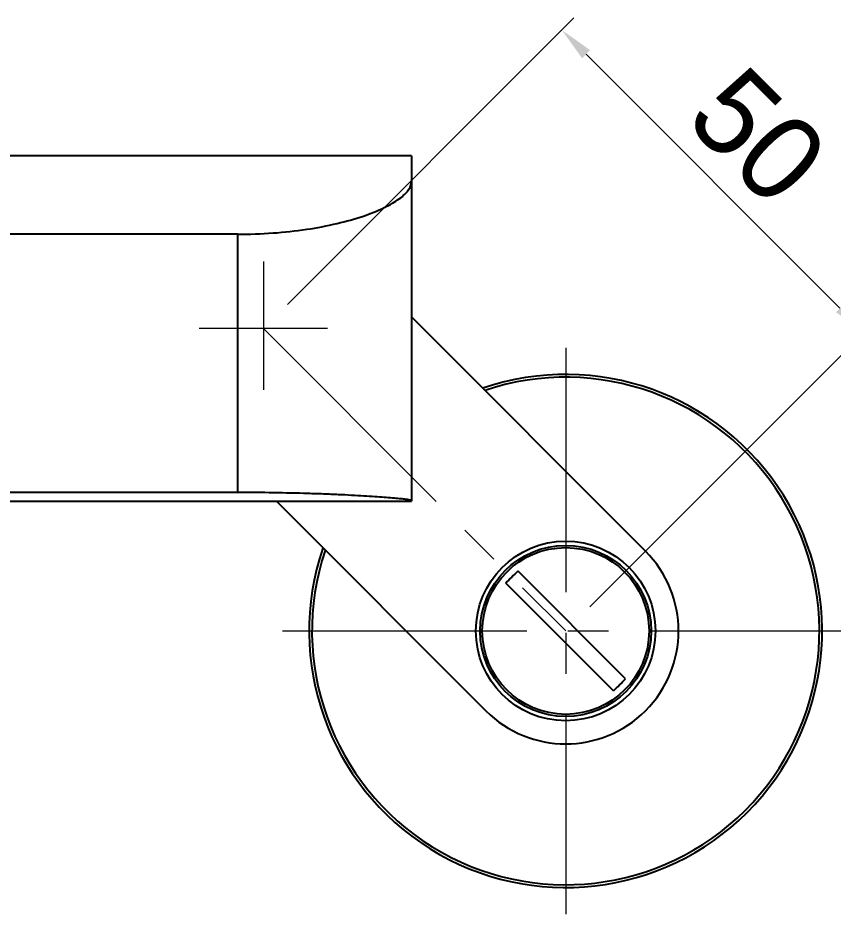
# Model space of a CAD drawing. Header units: millimetres. Extents: x 1122 to 8358, y -1894 to -296.
# Drawn here: x 7541.7 to 7637.1, y -993 to -888.2 of the extents above; entities that cross this region are included whole.
import ezdxf

# ---------------------------------------------------------------- set-up
doc = ezdxf.new("R2010")
doc.units = ezdxf.units.MM
doc.header["$LTSCALE"] = 3
doc.linetypes.add('CENTER2', pattern=[28.575, 19.05, -3.175, 3.175, -3.175])
doc.layers.add('Cneter', color=1, linetype='CENTER2', lineweight=13)
doc.layers.add('DEF_LAYER_ASSEM_MEMBER', color=7, linetype='Continuous')
doc.styles.add('DLB3013-CR2S_시공도$0$Daelim Dimension', font='')
doc.styles.get('DLB3013-CR2S_시공도$0$Daelim Dimension').set_extended_font_data('나눔고딕')
doc.dimstyles.new('DLB3013-CR2S_시공도$0$DEFAULT', dxfattribs={"dimscale": 2, "dimtxt": 2, "dimasz": 2, "dimexe": 0, "dimexo": 2, "dimgap": 1, "dimtad": 1, "dimdec": 1, "dimzin": 9, "dimdsep": 46, "dimtxsty": 'DLB3013-CR2S_시공도$0$Daelim Dimension', "dimcen": 0.5, "dimclrd": 252, "dimclre": 252, "dimclrt": 3, "dimadec": 1, "dimazin": 0, "dimtfac": 1, "dimtdec": 1, "dimtix": 1, "dimtmove": 0, "dimatfit": 3, "dimfxl": 1, "dimtolj": 1, "dimtzin": 1, "dimlwd": 9, "dimlwe": 9, "dimarcsym": 0})

# ---------------------------------------------------------------- blocks, each defined once
blk = doc.blocks.new('*D7')
at = {"color": 5, "lineweight": 9, "ltscale": 0.5, "transparency": 16777216}
for p, q in [((7573.26, -921.73), (7606.75, -888.23)), ((7608.17, -892.47), (7637.86, -922.17)), ((7608.61, -957.08), (7642.11, -923.59))]:
    blk.add_line(p, q, dxfattribs=at)
at = {"color": 5, "ltscale": 0.5, "transparency": 16777216}
for points in [[(7608.64, -892), (7607.7, -892.95), (7605.34, -889.65)], [(7638.34, -921.7), (7637.39, -922.64), (7640.69, -925)]]:
    blk.add_solid(points, dxfattribs=at)
at = {"layer": 'Defpoints', "color": 0, "ltscale": 0.5, "transparency": 16777216}
for p in [(7570.43, -924.56), (7640.69, -925), (7605.78, -959.91)]:
    blk.add_point(p, dxfattribs=at)
at = {"color": 7, "ltscale": 0.5, "transparency": 16777216, "insert": (7628.27, -902.07), "char_height": 10, "attachment_point": 5, "rotation": 315, "style": 'DLB3013-CR2S_시공도$0$Daelim Dimension'}
blk.add_mtext('\\A1;50', dxfattribs=at)

msp = doc.modelspace()

# ---------------------------------------------------------------- linework, layer by layer
at = {"color": 7, "linetype": 'Continuous'}
for p, q in [((7587.73, -904.37), (7525.38, -904.37)), ((7587.73, -904.37), (7587.73, -944.75)), ((7567.43, -913.53), (7526.54, -913.53)), ((7567.43, -943.67), (7567.43, -913.53)), ((7528.19, -943.67), (7567.43, -943.67)), ((7508.72, -944.75), (7587.73, -944.75)), ((7587.73, -944.63), (7587.73, -944.63))]:
    msp.add_line(p, q, dxfattribs=at)
for points, knots in [([(7567.43, -913.53), (7568.8, -913.53), (7571.5, -913.43), (7575.39, -913.01), (7578.92, -912.34), (7581.96, -911.5), (7584.11, -910.66), (7585.49, -909.93), (7586.29, -909.42), (7586.92, -908.92), (7587.37, -908.43), (7587.65, -907.94), (7587.73, -907.61), (7587.73, -907.46)], [0, 0, 0, 0, 0.187566, 0.367292, 0.53209, 0.676356, 0.795709, 0.845447, 0.888435, 0.924706, 0.954698, 0.979278, 1, 1, 1, 1]), ([(7567.43, -943.67), (7568.83, -943.67), (7571.57, -943.7), (7574.92, -943.78), (7577.43, -943.86), (7579.13, -943.93), (7580.7, -944.01), (7582.13, -944.09), (7583.4, -944.17), (7584.51, -944.25), (7585.46, -944.33), (7586.25, -944.4), (7586.8, -944.46), (7587.15, -944.5), (7587.35, -944.53), (7587.51, -944.56), (7587.62, -944.58), (7587.69, -944.6), (7587.73, -944.62), (7587.73, -944.63)], [0, 0, 0, 0, 0.20772, 0.403393, 0.493682, 0.577825, 0.655272, 0.725514, 0.788105, 0.842927, 0.889992, 0.928976, 0.959483, 0.97153, 0.981449, 0.989245, 0.994907, 0.998442, 1, 1, 1, 1])]:
    msp.add_open_spline(points, degree=3, knots=knots, dxfattribs=at)
at = {"layer": 'Cneter', "lineweight": 5, "ltscale": 0.5}
for p, q in [((7570.43, -916.72), (7570.43, -931.72)), ((7577.93, -924.56), (7562.93, -924.56)), ((7570.43, -924.56), (7605.78, -959.91)), ((7605.78, -926.81), (7605.78, -993.01)), ((7572.68, -959.91), (7638.88, -959.91))]:
    msp.add_line(p, q, dxfattribs=at)
at = {"layer": 'DEF_LAYER_ASSEM_MEMBER', "color": 7, "linetype": 'Continuous'}
for p, q in [((7587.73, -923.19), (7615.12, -950.58)), ((7571.95, -944.75), (7596.45, -969.25)), ((7612.77, -965.49), (7600.21, -952.92)), ((7611.36, -966.9), (7598.79, -954.34))]:
    msp.add_line(p, q, dxfattribs=at)
for radius in [10.5, 10, 9.75]:
    msp.add_circle((7605.78, -959.91), radius, dxfattribs=at)
for centre, radius, start, end in [((7605.78, -959.91), 30, 161.1647, 108.8352), ((7605.78, -959.91), 13.2, 225, 45), ((7610.9, -965.03), 16.16, 131.4536, 135.0013), ((7610.9, -965.03), 16.16, 134.9987, 138.5464), ((7600.66, -954.79), 16.16, 314.9987, 318.5464), ((7600.66, -954.79), 16.16, 311.4536, 315.0013)]:
    msp.add_arc(centre, radius, start, end, dxfattribs=at)
at = {"layer": 'DEF_LAYER_ASSEM_MEMBER', "color": 9, "linetype": 'Continuous'}
msp.add_arc((7605.78, -959.91), 29.67, 161.478, 108.522, dxfattribs=at)

# ---------------------------------------------------------------- dimensions: what is measured, and where the dimension line sits
at = {"color": 5, "ltscale": 0.5}
dim = msp.add_aligned_dim(p1=(7570.43, -924.56), p2=(7605.78, -959.91), distance=49.37, dimstyle='DLB3013-CR2S_시공도$0$DEFAULT', override={"dimtxt": 5, "dimexe": 1, "dimclrd": 5, "dimclre": 5, "dimclrt": 7}, dxfattribs=at)
dim.commit()
dim.dimension.update_dxf_attribs({"geometry": '*D7', "text_midpoint": (7628.27, -902.07)})

doc.saveas('drawing.dxf')
